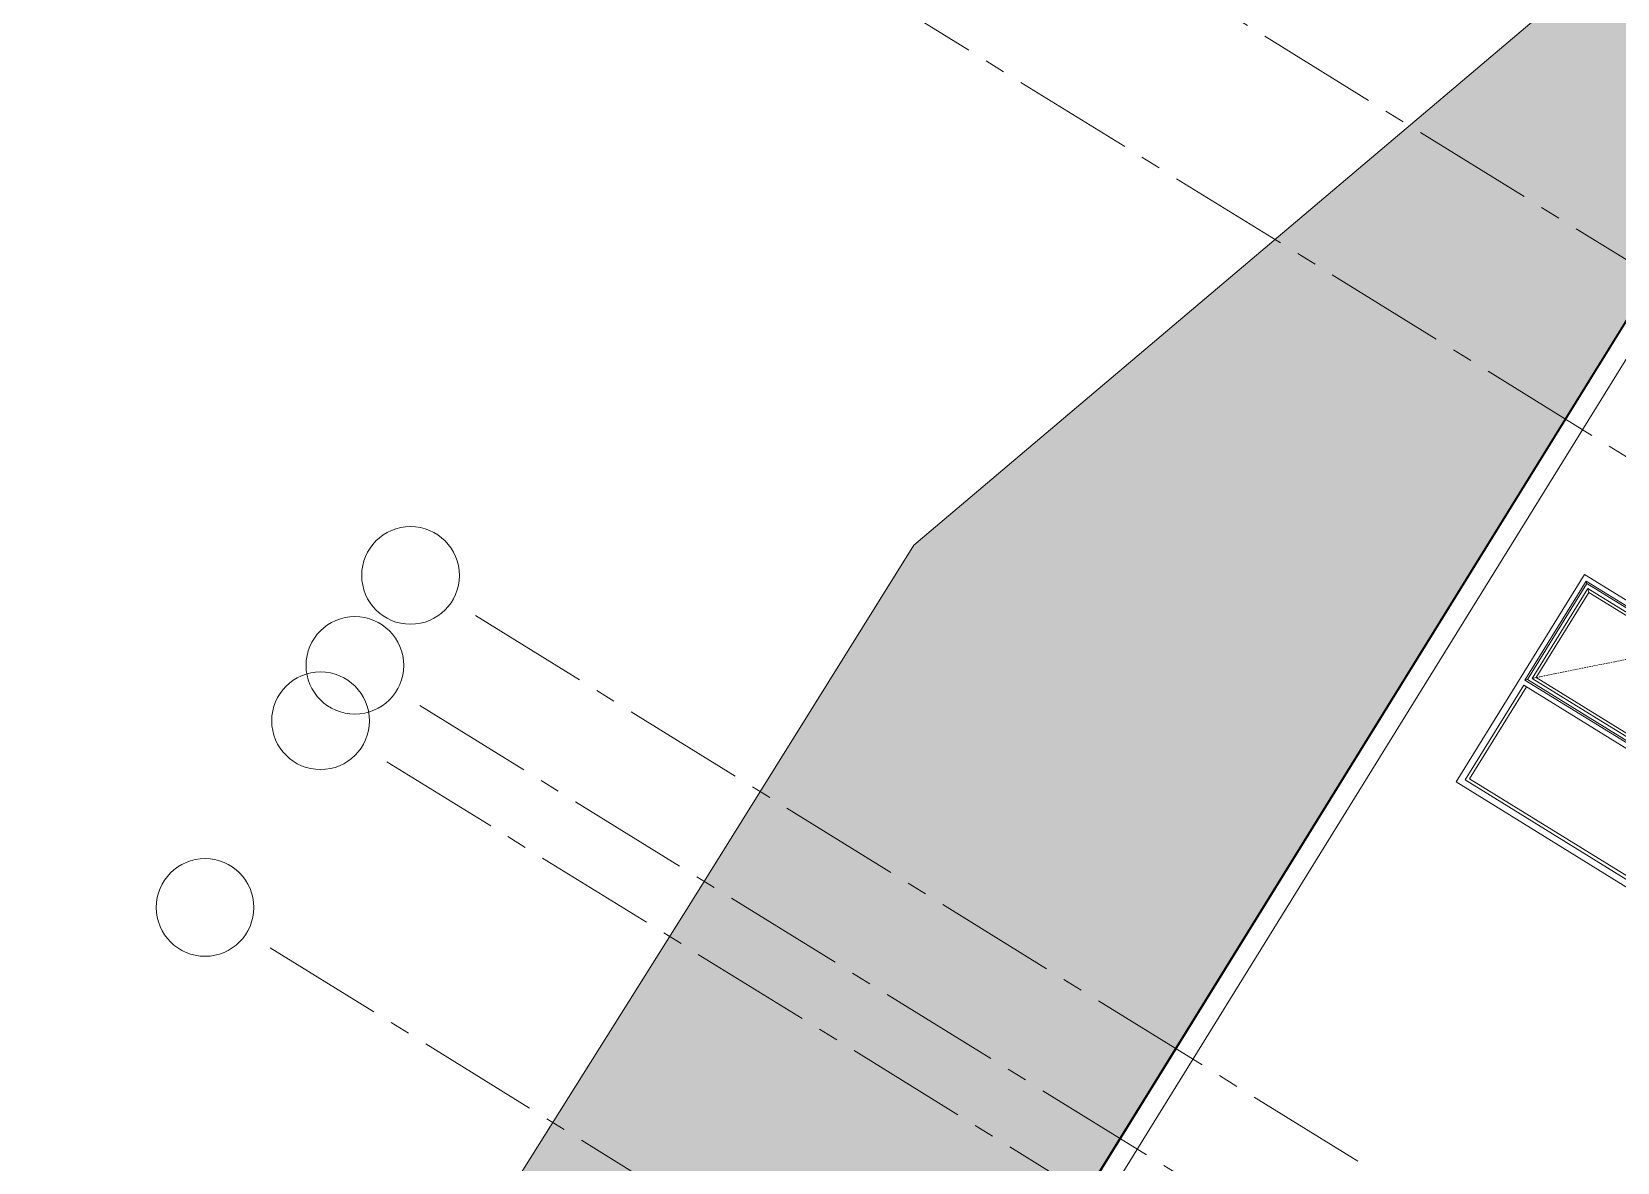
# Model space of a CAD drawing. Header units: millimetres. Extents: x 1373 to 40779, y 1939 to 6439.
# Drawn here: x 2714.5 to 2958, y 3643.6 to 3817.4 of the extents above; entities that cross this region are included whole.
import ezdxf

# ---------------------------------------------------------------- set-up
doc = ezdxf.new("R2010")
doc.units = ezdxf.units.MM
doc.linetypes.add('Center', pattern=[3, 1.2, -0.6, 0.6, -0.6])
doc.linetypes.add('IMPORT-CENTER2', pattern=[112.5, 75, -12.5, 12.5, -12.5])
for name, color, linetype, lineweight in [('A-GLAZ', 151, 'Continuous', 18), ('A-ROOF', 132, 'Continuous', 18), ('A-ROOF-PATT', 132, 'Continuous', 18), ('A-WALL', 20, 'Continuous', 9), ('HESAPLAMALAR', 2, 'Continuous', 30), ('S-GRID', 252, 'IMPORT-CENTER2', 5), ('S-GRID-IDEN', 1, 'Continuous', 18)]:
    doc.layers.add(name, color=color, linetype=linetype, lineweight=lineweight)

# ---------------------------------------------------------------- blocks, each defined once
blk = doc.blocks.new('A$C06b003cd')
at = {"layer": 'A-ROOF-PATT'}
h = blk.add_hatch(dxfattribs=at)
h.set_pattern_fill('FP_27', color=256, style=0, pattern_type=2)
h.set_pattern_definition([(0, (1730.065, 2669.767), (64.77, 9.419), [15.24, -12.7, 17.78, -7.62, -33.02]), (0, (1730.065, 2669.767), (64.77, 9.419), [-53.34, 22.86, -10.16]), (0, (1745.305, 2670.159), (64.77, 9.419), [12.7, -48.26, 10.16, -15.24]), (0, (1775.785, 2669.178), (64.77, 9.419), [7.62, -78.74]), (90, (1730.065, 2669.767), (-21.59, 9.419), [9.026, -28.649]), (90, (1745.305, 2669.767), (-21.59, 9.419), [8.83, -28.845]), (90, (1758.005, 2669.767), (-21.59, 9.419), [8.241, -29.434]), (90, (1775.785, 2669.178), (-21.59, 9.419), [9.026, -28.649]), (90, (1783.405, 2669.178), (-21.59, 9.419), [9.026, -28.649]), (90, (1806.265, 2669.767), (-21.59, 9.419), [8.634, -29.041])])
h.paths.add_polyline_path([(2305.94, 2384.67), (3029.99, 2384.67), (2058.64, 2686.84), (1775, 2684.84), (1515.99, 2684.01), (594.7, 2384.67), (2207, 2384.67)])
at = {"layer": 'A-GLAZ'}
for p, q in [((1317.42, 2179.35), (1317.42, 2321.05)), ((1318.49, 2319.97), (1317.42, 2321.05)), ((1317.42, 2321.05), (1388.92, 2321.05)), ((1318.49, 2180.43), (1318.49, 2319.97)), ((1387.84, 2319.97), (1318.49, 2319.97)), ((1388.92, 2321.05), (1387.84, 2319.97)), ((1387.84, 2319.97), (1387.84, 2180.43)), ((1388.92, 2321.05), (1388.92, 2179.35)), ((1391.92, 2180.35), (1391.92, 2320.05)), ((1391.92, 2320.05), (1460.42, 2320.05)), ((1391.92, 2318.05), (1391.92, 2320.05)), ((1460.42, 2320.05), (1391.92, 2320.05)), ((1460.42, 2320.05), (1460.42, 2180.35)), ((1460.42, 2180.35), (1460.42, 2320.05)), ((1322.42, 2316.05), (1320.67, 2317.79)), ((1320.67, 2317.79), (1320.67, 2182.6)), ((1385.66, 2317.79), (1320.67, 2317.79)), ((1322.42, 2316.05), (1322.42, 2184.35)), ((1383.92, 2316.05), (1322.42, 2316.05)), ((1385.66, 2317.79), (1383.92, 2316.05)), ((1383.92, 2184.35), (1383.92, 2316.05)), ((1385.66, 2182.6), (1385.66, 2317.79)), ((1458.42, 2318.05), (1391.92, 2318.05)), ((1458.42, 2318.05), (1458.42, 2182.35))]:
    blk.add_line(p, q, dxfattribs=at)
at = {"layer": 'A-GLAZ', "linetype": 'Center'}
blk.add_line((1383.92, 2316.05), (1322.42, 2250.2), dxfattribs=at)
at = {"layer": 'A-ROOF'}
for p, q in [((1515.99, 2684.01), (594.7, 2384.67)), ((1515.99, 2684.01), (1775, 2684.84)), ((2058.64, 2686.84), (1775, 2684.84)), ((594.7, 2384.67), (3029.99, 2384.67)), ((594.7, 2384.05), (3029.99, 2384.05)), ((3029.99, 2372.05), (594.7, 2372.05))]:
    blk.add_line(p, q, dxfattribs=at)
at = {"layer": 'A-WALL'}
for p, q in [((1314.42, 2178), (1314.42, 2324.05)), ((1314.42, 2324.05), (1464.42, 2324.05)), ((1464.42, 2324.05), (1464.42, 2178))]:
    blk.add_line(p, q, dxfattribs=at)
at = {"layer": 'S-GRID', "lineweight": 18}
for p, q in [((1136.42, 2.71), (1136.42, 2897.19)), ((1239.42, 2.71), (1239.42, 2897.19)), ((1694.42, 2.71), (1694.42, 2897.19)), ((1759.42, 2.71), (1759.42, 2897.19)), ((1799.48, 1.79), (1799.48, 2897.19)), ((1934.42, 2.71), (1934.42, 2897.19))]:
    blk.add_line(p, q, dxfattribs=at)
at = {"layer": 'S-GRID-IDEN'}
for centre in [(1694.42, 2937.19), (1759.42, 2937.19), (1799.48, 2937.19), (1934.42, 2937.19)]:
    blk.add_circle(centre, 30, dxfattribs=at)

msp = doc.modelspace()

# ---------------------------------------------------------------- block references
at = {"layer": 'HESAPLAMALAR', "color": 4, "xscale": -0.25, "yscale": 0.25, "zscale": 0.25, "rotation": 58.25914932388586}
msp.add_blockref('A$C06b003cd', (3619.98, 3707.76, 5059.08), dxfattribs=at)

doc.saveas('drawing.dxf')
